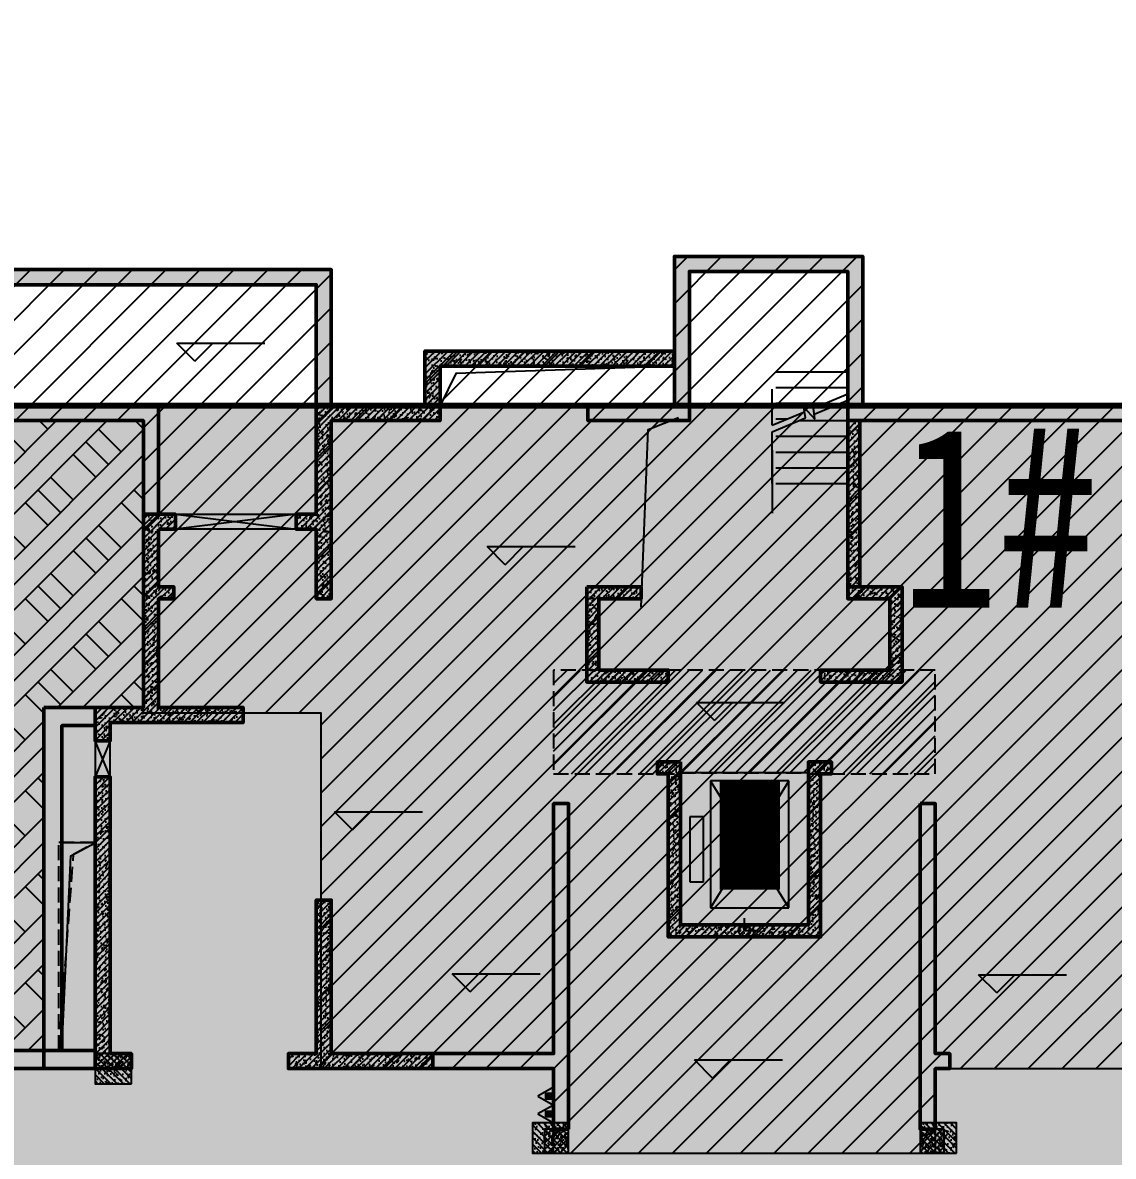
# Model space of a CAD drawing. Extents: x -1338203 to 1886333, y -530034 to 1031844.
# Drawn here: x 802556 to 820615, y 119897 to 138668 of the extents above; entities that cross this region are included whole.
import ezdxf
from ezdxf.enums import TextEntityAlignment as Align

# ---------------------------------------------------------------- set-up
doc = ezdxf.new("R2010")
doc.units = 0
doc.header["$LTSCALE"] = 1000
doc.header["$MEASUREMENT"] = 0
for name, pattern in [('$1$DASH', [0.35, 0.25, -0.1]), ('A-01-平面B1$0$DASH', [0.35, 0.25, -0.1]), ('DASH', [0.35, 0.25, -0.1])]:
    doc.linetypes.add(name, pattern=pattern)
for name, color, linetype in [('$0$0A-O-HOLE', 52, 'Continuous'), ('$1$0A-P-PKNG-LINE', 9, 'Continuous'), ('0A-P-PKNG-LINE', 9, 'Continuous'), ('A-001-平面参照B1$0$0G-NOTE', 4, 'Continuous'), ('A-001-车库楼板开洞B1$0$0A-O-HOLE', 52, 'Continuous'), ('A-01-平面B1$0$0A-A-SYMB-ELEV', 150, 'Continuous'), ('A-01-平面B1$0$0A-ELEV-PATT', 8, 'Continuous'), ('A-01-平面B1$0$0A-O-HOLE', 52, 'Continuous'), ('A-01-平面B1$0$A01-125-交通核文字编号B2$0$0A-A-SYMB-ELEV', 150, 'Continuous'), ('A-125-交通核B1(A01)$0$0A-E-EVTR', 2, 'Continuous'), ('A-125-交通核B1(A01)$0$0A-E-STRS', 2, 'Continuous'), ('A-125-交通核B1(A01)$0$0A-O-HOLE', 52, 'Continuous'), ('p-a-core', 1, 'Continuous'), ('S-01-墙柱B1_1$0$0S-CC-LINE', 52, 'Continuous'), ('S-01-墙柱B1_1$0$0S-CW-HATCH', 251, 'Continuous'), ('S-01-墙柱B1_1$0$0S-CW-HATCH-UP', 251, 'Continuous'), ('S-01-墙柱B1_1$0$0S-S-HOLE', 55, 'Continuous'), ('S001地下一墙柱$0$S001地下一墙柱$0$0S-CC-LINE', 52, 'Continuous'), ('S001地下一墙柱$0$S001地下一墙柱$0$0S-CW-HATCH', 251, 'Continuous'), ('S001地下一墙柱$0$S001地下一墙柱$0$0S-CW-HATCH-UP', 251, 'Continuous'), ('负一层消火栓$0$0P-EQUIP-FH', 7, 'Continuous')]:
    doc.layers.add(name, color=color, linetype=linetype)
for name, color, linetype, plot in [('A-001-主楼相对位置参照$0$AAD-A-MARK', 6, 'Continuous', False), ('A-01-平面B1$0$A01-125-交通核文字编号B2$0$AAD-A-MARK', 6, 'Continuous', False), ('A-01-平面B1$0$AAD-A-MARK', 6, 'Continuous', False), ('A-125-交通核B1(A01)$0$AAD-A-MARK', 6, 'Continuous', False), ('S-01-墙柱B1_1$0$AUDIT_D_210419165616-1', 6, 'Continuous', False)]:
    doc.layers.add(name, color=color, linetype=linetype, plot=plot)
doc.layers.add('p-h-walkable', color=7, linetype='Continuous', lineweight=70, true_color=0xf0f0f0)
doc.layers.add('S-01-墙柱B1_1$0$0S-CW-LINE', color=7, linetype='Continuous', lineweight=50)
doc.layers.add('S001地下一墙柱$0$S001地下一墙柱$0$0S-CW-LINE', color=7, linetype='Continuous', lineweight=50)
doc.styles.add('A-001-平面参照B1$0$AAD-HT', font='simhei.ttf', dxfattribs={"width": 0.6})
pattern_1 = [(45, (814506.6, 123639.074), (-53.033, 53.033), []), (50, (814506.6, 123639.07), (215.178, -18.8256), [22.5, -247.5]), (355, (814506.6, 123639.07), (-41.6254, 225.6576), [18, -198]), (100.4514, (814524.53, 123637.5), (173.5528, 206.8319), [19.122, -210.3426]), (46.1842, (814506.6, 123699.07), (320.1723, -49.6557), [33.75, -371.25]), (96.6356, (814533.28, 123694.94), (280.3988, 292.2354), [28.683, -315.514]), (351.1842, (814506.6, 123699.07), (280.3986, 292.2356), [27, -297]), (21, (814536.6, 123684.07), (179.0721, -120.7857), [22.5, -247.5]), (326, (814536.6, 123684.07), (72.9946, 217.545), [18, -198]), (71.4514, (814551.52, 123674), (252.0668, 96.7591), [19.122, -210.3426]), (37.5, (814506.6, 123639.07), (3.64796, 99.86816), [0, -195.6, 0, -201, 0, -198.75]), (7.5, (814506.6, 123639.07), (78.92086, 118.3235), [0, -114.6, 0, -191.1, 0, -75.75]), (327.5, (814439.7, 123639.07), (160.14673, -6.76646), [0, -75, 0, -234, 0, -310.5]), (317.5, (814409.7, 123639.07), (174.95585, 30.0315), [0, -97.5, 0, -155.4, 0, -220.5])]
pattern_2 = [(45, (814506.6, 123639.074), (-53.033, 53.033), []), (50, (814506.6, 123639.07), (215.178, -18.8256), [22.5, -247.5]), (355, (814506.6, 123639.07), (-41.6254, 225.6576), [18, -198]), (100.4514, (814524.53, 123637.5), (173.553, 206.832), [19.122, -210.3426]), (46.1842, (814506.6, 123699.07), (320.172, -49.656), [33.75, -371.25]), (96.6356, (814533.28, 123694.94), (280.399, 292.235), [28.683, -315.514]), (351.184, (814506.6, 123699.07), (280.399, 292.236), [27, -297]), (21, (814536.6, 123684.07), (179.072, -120.7857), [22.5, -247.5]), (326, (814536.6, 123684.07), (72.9946, 217.545), [18, -198]), (71.4514, (814551.52, 123674), (252.067, 96.759), [19.122, -210.3426]), (37.5, (814506.6, 123639.07), (3.64796, 99.86816), [0, -195.6, 0, -201, 0, -198.75]), (7.5, (814506.6, 123639.07), (78.9209, 118.3235), [0, -114.6, 0, -191.1, 0, -75.75]), (327.5, (814439.7, 123639.07), (160.1467, -6.76646), [0, -75, 0, -234, 0, -310.5]), (317.5, (814409.7, 123639.07), (174.9559, 30.0315), [0, -97.5, 0, -155.4, 0, -220.5])]
pattern_3 = [(45, (814506.6, 123639.074), (-53.033, 53.033), []), (50, (814506.6, 123639.07), (215.178, -18.8256), [22.5, -247.5]), (355, (814506.6, 123639.07), (-41.6254, 225.6576), [18, -198]), (100.4514, (814524.53, 123637.5), (173.553, 206.832), [19.122, -210.3426]), (46.1842, (814506.6, 123699.07), (320.172, -49.656), [33.75, -371.25]), (96.6356, (814533.28, 123694.94), (280.399, 292.235), [28.683, -315.514]), (351.184, (814506.6, 123699.07), (280.399, 292.236), [27, -297]), (21, (814536.6, 123684.07), (179.072, -120.7857), [22.5, -247.5]), (326, (814536.6, 123684.07), (72.9946, 217.545), [18, -198]), (71.4514, (814551.52, 123674), (252.067, 96.759), [19.122, -210.3426]), (37.5, (814506.6, 123639.07), (3.64796, 99.86816), [0, -195.6, 0, -201, 0, -198.75]), (7.5, (814506.6, 123639.07), (78.9209, 118.3235), [0, -114.6, 0, -191.1, 0, -75.75]), (327.5, (814439.7, 123639.07), (160.1467, -6.7665), [0, -75, 0, -234, 0, -310.5]), (317.5, (814409.7, 123639.07), (174.9559, 30.0315), [0, -97.5, 0, -155.4, 0, -220.5])]

# ---------------------------------------------------------------- blocks, each defined once
blk = doc.blocks.new('A-001-平面参照B1')
at = {"layer": 'A-001-平面参照B1$0$0G-NOTE', "style": 'A-001-平面参照B1$0$AAD-HT', "width": 0.8}
blk.add_text('1#', height=3000, rotation=0, dxfattribs=at).set_placement((50719, -176407), align=Align.MIDDLE_LEFT)
blk = doc.blocks.new('A$C2C814229')
at = {"layer": '$0$0A-O-HOLE', "linetype": 'DASH'}
blk.add_lwpolyline([(36791, -181788), (37391, -181788), (37391, -185238), (36791, -185238)], close=True, dxfattribs=at)
blk.add_lwpolyline([(36791, -185238), (37034, -181991), (37391, -181788)], dxfattribs=at)
blk = doc.blocks.new('负一层消火栓$0$$TwtSys$00000546')
h = blk.add_hatch()
h.set_pattern_fill('ANSI31', color=256, scale=200, style=0)
h.set_pattern_definition([(45, (-38543.802, -6670.83), (-17.67767, 17.67767), [])])
h.paths.add_polyline_path([(-65, 174), (65, 174), (65, 44), (-65, 44)])
for points in [[(0, 344), (-198, 0), (198, 0)], [(-65, 174), (65, 174), (65, 44), (-65, 44)]]:
    blk.add_lwpolyline(points, close=True)
blk = doc.blocks.new('负一层消火栓')
at = {"layer": '负一层消火栓$0$0P-EQUIP-FH', "xscale": 0.7500000000000011, "yscale": 0.7500000000000011, "zscale": 0.7500000000000011, "rotation": 90}
for p in [(44981, -185994), (44981, -186291)]:
    blk.add_blockref('负一层消火栓$0$$TwtSys$00000546', p, dxfattribs=at)
blk = doc.blocks.new('A-001-车库楼板开洞B1')
at = {"layer": 'A-001-车库楼板开洞B1$0$0A-O-HOLE'}
blk.add_lwpolyline([(37391, -181800), (36841, -181800), (36841, -185238), (37391, -185238)], close=True, dxfattribs=at)
blk.add_lwpolyline([(36841, -185238), (36988, -182015), (37391, -181800)], dxfattribs=at)
blk = doc.blocks.new('A-125-交通核B1(A01)$0$xx')
at = {"layer": 'A-125-交通核B1(A01)$0$0A-E-EVTR'}
for p, q in [((1798, 2385), (498, 2385)), ((498, 2385), (498, 285)), ((1798, 285), (498, 2385)), ((1798, 2385), (498, 285)), ((1798, 285), (1798, 2385)), ((381, 1791), (156, 1791)), ((156, 1791), (156, 711)), ((381, 711), (381, 1791)), ((156, 711), (381, 711)), ((498, 285), (1798, 285))]:
    blk.add_line(p, q, dxfattribs=at)
blk = doc.blocks.new('A-125-交通核B1(A01)$0$zsdg')
at = {"layer": 'A-125-交通核B1(A01)$0$0A-E-STRS'}
for p, q in [((460, 8364), (460, 8960)), ((1143, 8648), (1710, 8884)), ((1710, 8884), (1710, 8960)), ((1009, 8484), (985, 8661)), ((985, 8661), (1167, 8463)), ((1167, 8463), (1143, 8648)), ((1156, 8546), (1710, 8776)), ((1528, 8700), (1710, 8700)), ((1710, 7400), (1710, 8776)), ((460, 8364), (995, 8587)), ((460, 8256), (1009, 8484)), ((903, 8440), (1710, 8440)), ((460, 7400), (460, 8256)), ((520, 8180), (1710, 8180)), ((460, 7950), (460, 6910)), ((520, 7920), (1710, 7920)), ((520, 7660), (1710, 7660)), ((520, 7400), (1710, 7400))]:
    blk.add_line(p, q, dxfattribs=at)
at = {"layer": 'A-125-交通核B1(A01)$0$0A-E-STRS', "flags": 128}
for points in [[(520, 9250), (1710, 9250)], [(520, 8990), (1710, 8990)], [(520, 8730), (1339, 8730)], [(520, 8470), (714, 8470)]]:
    blk.add_lwpolyline(points, dxfattribs=at)
blk = doc.blocks.new('A-125-交通核B1(A01)')
at = {"layer": 'A-125-交通核B1(A01)$0$0A-O-HOLE', "flags": 128}
blk.add_lwpolyline([(-1710, 5350), (-1593, 8294), (-1090, 8490)], dxfattribs=at)
at = {"layer": 'A-125-交通核B1(A01)$0$AAD-A-MARK'}
for q in [(0, 200), (200, 0)]:
    blk.add_line((0, 0), q, dxfattribs=at)
blk.add_circle((0, 0), 100, dxfattribs=at)
for name, p in [('A-125-交通核B1(A01)$0$zsdg', (0, 0)), ('A-125-交通核B1(A01)$0$xx', (-1060, 90))]:
    blk.add_blockref(name, p)
blk = doc.blocks.new('A-01-平面B1$0$A$C922985e2')
at = {"layer": 'A-01-平面B1$0$A01-125-交通核文字编号B2$0$0A-A-SYMB-ELEV'}
for p, q in [((-495, 3474), (-795, 3774)), ((-795, 3774), (664, 3774)), ((-495, 3474), (-195, 3774)), ((22095, 3774), (20636, 3774)), ((21795, 3474), (21495, 3774)), ((21795, 3474), (22095, 3774))]:
    blk.add_line(p, q, dxfattribs=at)
at = {"layer": 'A-01-平面B1$0$A01-125-交通核文字编号B2$0$AAD-A-MARK'}
for p, q in [((0, 0), (0, 200)), ((21300, 0), (21300, 200)), ((0, 0), (200, 0)), ((21300, 0), (21100, 0))]:
    blk.add_line(p, q, dxfattribs=at)
for centre in [(0, 0), (21300, 0)]:
    blk.add_circle(centre, 100, dxfattribs=at)
blk = doc.blocks.new('A-01-平面B1')
at = {"layer": 'A-01-平面B1$0$0A-ELEV-PATT', "linetype": 'A-01-平面B1$0$DASH'}
h = blk.add_hatch(dxfattribs=at)
h.set_pattern_fill('ANSI31', color=256, scale=100)
h.set_pattern_definition([(45, (0, 0), (-112.253, 112.253), [])])
h.paths.add_polyline_path([(-3160, 2590), (-1060, 2590), (-1060, 2610), (1060, 2610), (1060, 2590), (3160, 2590), (3160, 4310), (-3160, 4310)])
at = {"layer": 'A-01-平面B1$0$0A-A-SYMB-ELEV'}
for p, q in [((-9099, 9424), (-9399, 9724)), ((-9399, 9724), (-7941, 9724)), ((-9099, 9424), (-8799, 9724)), ((-3962, 6054), (-4262, 6354)), ((-4262, 6354), (-2804, 6354)), ((-3962, 6054), (-3662, 6354)), ((-6489, 1663), (-6789, 1963)), ((-6789, 1963), (-5330, 1963)), ((-6489, 1663), (-6189, 1963)), ((-4540, -1019), (-4840, -719)), ((-4840, -719), (-3382, -719)), ((-4540, -1019), (-4240, -719)), ((4177, -1037), (3877, -737)), ((3877, -737), (5335, -737)), ((4177, -1037), (4477, -737)), ((-529, -2446), (-829, -2146)), ((-829, -2146), (630, -2146)), ((-529, -2446), (-229, -2146))]:
    blk.add_line(p, q, dxfattribs=at)
at = {"layer": 'A-01-平面B1$0$0A-ELEV-PATT', "linetype": 'A-01-平面B1$0$DASH'}
blk.add_lwpolyline([(-3160, 2590), (-1060, 2590), (-1060, 2610), (1060, 2610), (1060, 2590), (3160, 2590), (3160, 4310), (-3160, 4310)], close=True, dxfattribs=at)
at = {"layer": 'A-01-平面B1$0$0A-O-HOLE', "flags": 128}
blk.add_lwpolyline([(-1160, 9340), (-4778, 9219), (-5040, 8690)], dxfattribs=at)
at = {"layer": 'A-01-平面B1$0$AAD-A-MARK'}
for q in [(0, 200), (200, 0)]:
    blk.add_line((0, 0), q, dxfattribs=at)
blk.add_circle((0, 0), 100, dxfattribs=at)
for name in ['A-125-交通核B1(A01)', 'A-01-平面B1$0$A$C922985e2']:
    blk.add_blockref(name, (0, 0))
blk = doc.blocks.new('A-001-主楼相对位置参照')
at = {"layer": 'A-001-主楼相对位置参照$0$AAD-A-MARK'}
blk.add_lwpolyline([(47081, -183160), (49201, -183160), (49201, -180640), (47081, -180640)], close=True, dxfattribs=at)

msp = doc.modelspace()

# ---------------------------------------------------------------- hatches: boundary and pattern name
at = {"layer": '$1$0A-P-PKNG-LINE', "linetype": '$1$DASH', "ltscale": 0.002}
h = msp.add_hatch(dxfattribs=at)
h.set_pattern_fill('夯实土壤', color=251, scale=200)
h.set_pattern_definition([(45, (236, -5e-07), (-794.788, 794.788), []), (45, (656, -5e-07), (-794.788, 794.788), []), (45, (1076, -5e-07), (-794.788, 794.788), []), (135, (236, -5e-07), (-794.788, -794.788), [530, -594]), (135, (446, 210), (-794.788, -794.788), [530, -594]), (135, (656, 420), (-794.788, -794.788), [530, -594])])
h.paths.add_polyline_path([(794426.6, 132079.1), (794426.6, 123229.1), (790056.6, 123229.1), (790056.6, 121649.1), (802906.6, 121649.1), (802906.6, 127329.1), (804556.6, 127329.1), (804556.6, 132079.1)])
at = {"ltscale": 0.002}
h = msp.add_hatch(dxfattribs=at)
h.set_pattern_fill('ANSI31', color=8, scale=250)
h.set_pattern_definition([(45, (321361.53, 273451.68), (-280.633, 280.633), [])])
h.paths.add_polyline_path([(832646.6, 119945.6), (832646.6, 121345.6), (817666.6, 121345.6), (817666.6, 119945.6), (811346.6, 119945.6), (811346.6, 121345.6), (807496.6, 121345.6), (807496.6, 127235.6), (804556.6, 127235.6), (804556.6, 132075.6), (794426.6, 132075.6), (794426.6, 134575.6), (807666.6, 134575.6), (807666.6, 132325.6), (809216.7, 132325.6), (809216.6, 133225.6), (813346.6, 133225.6), (813346.6, 134795.6), (816466.6, 134795.6), (816466.6, 132325.6), (833846.6, 132325.6), (833846.6, 134795.6), (836966.6, 134795.6), (836966.6, 133225.6), (841096.5, 133225.6), (841096.5, 132325.6), (842896.6, 132325.6), (842896.6, 130525.6), (845756.6, 130525.6), (845756.6, 127325.6), (846556.6, 127325.6), (846556.6, 124775.6), (847456.6, 124775.6), (847456.6, 121345.6), (838966.6, 121345.6), (838966.6, 120345.6), (839116.6, 120345.6), (839116.6, 119945.6)])
at = {"layer": 'p-h-walkable', "ltscale": 0.002}
h = msp.add_hatch(color=256, dxfattribs=at)
h.dxf.hatch_style = 1
h.paths.add_polyline_path([(633826.6, 244460.7), (640276.6, 244575.6), (640576.6, 234544.8), (645576.7, 234544.6), (645576.7, 209278.9), (732355.9, 209029), (732355.1, 235229.9), (738506.7, 235229.9), (738506.6, 268838.9), (732734.3, 268838.9), (732734.3, 272898.9), (711963.1, 272898.9), (711963.1, 278984.7), (717256.7, 278984.7), (717256.7, 284049), (733571.6, 284135.6), (733996.6, 290449.1), (739216.6, 290449.1), (739766.6, 284299.1), (754626.6, 284299.1), (755296.6, 290449.1), (760516.6, 290449.1), (760816.6, 283049.1), (760816.3, 275879.2), (775122.6, 275879.2), (776006.6, 274138.9), (776006.6, 259429.1), (778716.6, 259429.1), (778716.6, 238849.1), (783416.6, 238849.1), (783416.6, 237229.1), (782066.6, 237229.1), (782066.6, 234429.1), (779546.6, 234429.1), (779546.6, 237129.1), (773916.6, 237129.1), (773916.6, 243229.1), (764306.6, 243225.6), (764306.6, 236639.1), (760766.6, 236639.1), (760766.6, 234429.1), (758246.6, 234429.1), (758246.6, 238649.1), (762116.6, 238649.1), (762116.6, 243225.6), (748656.6, 243225.6), (748756.3, 207529.1), (800106.6, 207528.9), (800206.7, 201639.7), (812908.2, 202239.1), (812576.6, 180449.3), (744206, 180449.3), (744206, 173439), (728556.7, 173439), (728556.6, 122289.1), (746356.6, 122289.1), (750916.6, 132325.6), (842896.6, 132325.6), (843211.6, 121345.6), (839116.6, 121345.6), (839116.6, 93449.1), (864906.6, 93449.1), (864906.6, 79694), (875856.6, 74929.1), (875856.6, 65749.1), (834560.6, 65749.1), (839142.9, 28436.3), (869465.5, 32160.2), (871163.4, 18334), (873704.3, 18646.1), (877328.9, 5540.2), (761876.2, -8638.5), (761133.2, 2082.3), (764950.9, 5291.5), (763253.1, 19116.3), (799242.7, 23536.1), (793807.6, 65749.1), (750756.6, 65749.1), (751556.6, 81645.6), (636016.6, 81645.6), (636016.6, 96345.6), (629416.6, 96345.6), (629416.6, 118203.2), (622306.6, 118203.2), (622286.6, 139083.2), (644406.6, 137003.2), (644406.6, 129968.2), (656656.6, 129968.2), (656406.6, 138083.2), (712156.6, 138083.2), (711856.6, 184449.1), (581811.6, 184349.1), (581826.6, 197199.1), (585876.6, 197449.1), (585976.6, 209279), (629226.6, 209578.9), (628926.8, 236145.4), (633826.6, 236145.6)])
at = {"layer": 'S-01-墙柱B1_1$0$0S-CW-HATCH'}
h = msp.add_hatch(color=256, dxfattribs=at)
h.dxf.hatch_style = 1
h.paths.add_polyline_path([(811916.6, 132329.1), (813346.6, 132329.1), (813346.6, 134799.1), (816466.6, 134799.1), (816466.6, 132329.1), (833846.6, 132329.1), (833846.6, 134799.1), (836966.6, 134799.1), (836966.6, 132329.1), (838396.6, 132329.1), (838396.6, 132079.1), (836716.6, 132079.1), (836716.6, 134549.1), (834096.6, 134549.1), (834096.6, 132079.1), (828916.6, 132079.1), (828916.6, 127349.1), (828716.6, 127349.1), (828716.6, 132079.1), (821596.6, 132079.1), (821596.6, 127349.1), (821396.6, 127349.1), (821396.6, 132079.1), (816216.6, 132079.1), (816216.6, 134549.1), (813596.6, 134549.1), (813596.6, 132079.1), (811916.6, 132079.1)])
h = msp.add_hatch(color=256, dxfattribs=at)
h.dxf.hatch_style = 1
h.paths.add_polyline_path([(809216.7, 132329.1), (809216.7, 133229.1), (813346.6, 133229.1), (813346.6, 132979.1), (809466.7, 132979.1), (809466.7, 132329.1)])
h = msp.add_hatch(color=256, dxfattribs=at)
h.dxf.hatch_style = 1
h.paths.add_polyline_path([(807416.6, 130529.1), (807086.6, 130529.1), (807086.6, 130279.1), (807416.6, 130279.1), (807416.6, 129129.1), (807666.6, 129129.1), (807666.6, 132079.1), (809466.7, 132079.1), (809466.7, 132329.1), (807416.6, 132329.1)])
h = msp.add_hatch(color=256, dxfattribs=at)
h.dxf.hatch_style = 1
h.paths.add_polyline_path([(816416.6, 132079.1), (816216.6, 132079.1), (816216.6, 129329.1), (816416.6, 129329.1)])
h = msp.add_hatch(color=256, dxfattribs=at)
h.dxf.hatch_style = 1
h.paths.add_polyline_path([(804806.6, 130279.1), (804806.6, 129329.1), (805056.6, 129329.1), (805056.6, 129129.1), (804806.6, 129129.1), (804806.6, 127329.1), (806206.6, 127329.1), (806206.6, 127079.1), (804006.6, 127079.1), (804006.6, 126779.1), (803756.6, 126779.1), (803756.6, 127329.1), (804556.6, 127329.1), (804556.6, 130529.1), (805086.6, 130529.1), (805086.6, 130279.1)])
h = msp.add_hatch(color=256, dxfattribs=at)
h.dxf.hatch_style = 1
h.paths.add_polyline_path([(811896.6, 129329.1), (811896.6, 127749.1), (813056.6, 127749.1), (813246.6, 127749.1), (813246.6, 127949.1), (812096.6, 127949.1), (812096.6, 129129.1), (812796.6, 129129.1), (812796.6, 129329.1)])
h = msp.add_hatch(color=256, dxfattribs=at)
h.dxf.hatch_style = 1
h.paths.add_polyline_path([(816916.6, 127949.1), (815766.6, 127949.1), (815766.6, 127749.1), (815966.6, 127749.1), (817116.6, 127749.1), (817116.6, 129329.1), (816216.6, 129329.1), (816216.6, 129129.1), (816916.6, 129129.1)])
h = msp.add_hatch(color=256, dxfattribs=at)
h.dxf.hatch_style = 1
h.paths.add_polyline_path([(802906.6, 127329.1), (803756.6, 127329.1), (803756.6, 127029.1), (803206.6, 127029.1), (803206.6, 121649.1), (803756.6, 121649.1), (803756.6, 121349.1), (802906.6, 121349.1)])
h = msp.add_hatch(color=256, dxfattribs=at)
h.dxf.hatch_style = 1
h.paths.add_polyline_path([(813446.6, 126429.1), (813066.6, 126429.1), (813066.6, 126229.1), (813246.6, 126229.1), (813246.6, 123529.1), (815766.6, 123529.1), (815766.6, 126229.1), (815946.6, 126229.1), (815946.6, 126429.1), (815566.6, 126429.1), (815566.6, 123729.1), (813446.6, 123729.1)])
h = msp.add_hatch(color=256, dxfattribs=at)
h.dxf.hatch_style = 1
h.paths.add_polyline_path([(803756.6, 121349.1), (804356.8, 121349.1), (804356.8, 121599.1), (804006.6, 121599.1), (804006.6, 126179.1), (803756.6, 126179.1)])
h = msp.add_hatch(color=256, dxfattribs=at)
h.dxf.hatch_style = 1
h.paths.add_polyline_path([(811596.6, 120349.1), (811346.6, 120349.1), (811346.6, 121349.1), (809346.7, 121349.1), (809347, 121599.1), (811346.6, 121599.1), (811346.6, 125739.1), (811596.6, 125739.1)])
h = msp.add_hatch(color=256, dxfattribs=at)
h.dxf.hatch_style = 1
h.paths.add_polyline_path([(817416.6, 125739.1), (817666.6, 125739.1), (817666.6, 121599.1), (817906.6, 121599.1), (817906.6, 121349.1), (817666.6, 121349.1), (817666.6, 120349.1), (817416.6, 120349.1)])
h = msp.add_hatch(color=256, dxfattribs=at)
h.dxf.hatch_style = 1
h.paths.add_polyline_path([(809346.7, 121349.1), (806956.6, 121349.1), (806956.6, 121599.1), (807416.6, 121599.1), (807416.6, 124139.1), (807666.6, 124139.1), (807666.6, 121599.1), (809347, 121599.1)])
h = msp.add_hatch(color=256, dxfattribs=at)
h.dxf.hatch_style = 1
h.paths.add_polyline_path([(811596.6, 120349.1), (811196.6, 120349.1), (811196.6, 119949.1), (811596.6, 119949.1)])
h = msp.add_hatch(color=256, dxfattribs=at)
h.dxf.hatch_style = 1
h.paths.add_polyline_path([(817816.6, 120349.1), (817416.6, 120349.1), (817416.6, 119949.1), (817816.6, 119949.1)])
at = {"layer": 'S-01-墙柱B1_1$0$0S-CW-HATCH-UP'}
h = msp.add_hatch(dxfattribs=at)
h.set_pattern_fill('钢筋混凝土', color=256, scale=30)
h.set_pattern_definition(pattern_1)
h.paths.add_polyline_path([(811916.6, 132329.1), (813346.6, 132329.1), (813346.6, 134799.1), (816466.6, 134799.1), (816466.6, 132329.1), (833846.6, 132329.1), (833846.6, 134799.1), (836966.6, 134799.1), (836966.6, 132329.1), (838396.6, 132329.1), (838396.6, 132079.1), (836716.6, 132079.1), (836716.6, 134549.1), (834096.6, 134549.1), (834096.6, 132079.1), (828916.6, 132079.1), (828916.6, 127349.1), (828716.6, 127349.1), (828716.6, 132079.1), (821596.6, 132079.1), (821596.6, 127349.1), (821396.6, 127349.1), (821396.6, 132079.1), (816216.6, 132079.1), (816216.6, 134549.1), (813596.6, 134549.1), (813596.6, 132079.1), (811916.6, 132079.1)])
h = msp.add_hatch(dxfattribs=at)
h.set_pattern_fill('钢筋混凝土', color=256, scale=30)
h.set_pattern_definition([(45, (-1501438.6, 760007.91), (-53.0330086, 53.0330086), []), (50, (-1501438.6, 760007.9), (215.178055, -18.82564), [22.5, -247.5]), (355, (-1501438.6, 760007.9), (-41.6254, 225.65764), [18, -198]), (100.4514, (-1501420.67, 760006.34), (173.552815, 206.831863), [19.122057, -210.342634]), (46.1842, (-1501438.6, 760067.9), (320.172315, -49.655704), [33.75, -371.25]), (96.6356, (-1501411.92, 760063.77), (280.39881, 292.23536), [28.683086, -315.5139]), (351.1842, (-1501438.6, 760067.9), (280.398584, 292.23558), [27, -297]), (21, (-1501408.6, 760052.9), (179.072116, -120.785667), [22.5, -247.5]), (326, (-1501408.6, 760052.9), (72.9946, 217.545014), [18, -198]), (71.4514, (-1501393.68, 760042.84), (252.066789, 96.759149), [19.122057, -210.342634]), (37.5, (-1501438.6, 760007.91), (3.6479566, 99.8681561), [0, -195.6, 0, -201, 0, -198.75]), (7.5, (-1501438.6, 760007.91), (78.920861, 118.3235136), [0, -114.6, 0, -191.1, 0, -75.75]), (327.5, (-1501505.5, 760007.91), (160.1467309, -6.7664615), [0, -75, 0, -234, 0, -310.5]), (317.5, (-1501535.5, 760007.91), (174.955851, 30.031495), [0, -97.5, 0, -155.4, 0, -220.5])])
h.paths.add_polyline_path([(809216.7, 132329.1), (809216.7, 133229.1), (813346.6, 133229.1), (813346.6, 132979.1), (809466.7, 132979.1), (809466.7, 132329.1)])
h = msp.add_hatch(dxfattribs=at)
h.set_pattern_fill('钢筋混凝土', color=256, scale=30)
h.set_pattern_definition(pattern_1)
h.paths.add_polyline_path([(807416.6, 130529.1), (807086.6, 130529.1), (807086.6, 130279.1), (807416.6, 130279.1), (807416.6, 129129.1), (807666.6, 129129.1), (807666.6, 132079.1), (809466.7, 132079.1), (809466.7, 132329.1), (807416.6, 132329.1)])
h = msp.add_hatch(dxfattribs=at)
h.set_pattern_fill('钢筋混凝土', color=256, scale=30)
h.set_pattern_definition(pattern_2)
h.paths.add_polyline_path([(816416.6, 132079.1), (816216.6, 132079.1), (816216.6, 129329.1), (816416.6, 129329.1)])
h = msp.add_hatch(dxfattribs=at)
h.set_pattern_fill('钢筋混凝土', color=256, scale=30)
h.set_pattern_definition(pattern_1)
h.paths.add_polyline_path([(804806.6, 130279.1), (804806.6, 129329.1), (805056.6, 129329.1), (805056.6, 129129.1), (804806.6, 129129.1), (804806.6, 127329.1), (806206.6, 127329.1), (806206.6, 127079.1), (804006.6, 127079.1), (804006.6, 126779.1), (803756.6, 126779.1), (803756.6, 127329.1), (804556.6, 127329.1), (804556.6, 130529.1), (805086.6, 130529.1), (805086.6, 130279.1)])
h = msp.add_hatch(dxfattribs=at)
h.set_pattern_fill('钢筋混凝土', color=256, scale=30)
h.set_pattern_definition(pattern_2)
h.paths.add_polyline_path([(811896.6, 129329.1), (811896.6, 127749.1), (813056.6, 127749.1), (813246.6, 127749.1), (813246.6, 127949.1), (812096.6, 127949.1), (812096.6, 129129.1), (812796.6, 129129.1), (812796.6, 129329.1)])
h = msp.add_hatch(dxfattribs=at)
h.set_pattern_fill('钢筋混凝土', color=256, scale=30)
h.set_pattern_definition(pattern_2)
h.paths.add_polyline_path([(816916.6, 127949.1), (815766.6, 127949.1), (815766.6, 127749.1), (815966.6, 127749.1), (817116.6, 127749.1), (817116.6, 129329.1), (816216.6, 129329.1), (816216.6, 129129.1), (816916.6, 129129.1)])
h = msp.add_hatch(dxfattribs=at)
h.set_pattern_fill('钢筋混凝土', color=256, scale=30)
h.set_pattern_definition([(45, (814506.6, 123639.074), (-53.033, 53.033), []), (50, (814506.6, 123639.07), (215.178, -18.8256), [22.5, -247.5]), (355, (814506.6, 123639.07), (-41.6254, 225.6576), [18, -198]), (100.4514, (814524.53, 123637.5), (173.5528, 206.832), [19.122, -210.3426]), (46.1842, (814506.6, 123699.07), (320.1723, -49.6557), [33.75, -371.25]), (96.6356, (814533.28, 123694.94), (280.399, 292.235), [28.683, -315.514]), (351.1842, (814506.6, 123699.07), (280.399, 292.236), [27, -297]), (21, (814536.6, 123684.07), (179.072, -120.7857), [22.5, -247.5]), (326, (814536.6, 123684.07), (72.9946, 217.545), [18, -198]), (71.4514, (814551.52, 123674), (252.0668, 96.759), [19.122, -210.3426]), (37.5, (814506.6, 123639.07), (3.64796, 99.86816), [0, -195.6, 0, -201, 0, -198.75]), (7.5, (814506.6, 123639.07), (78.9209, 118.3235), [0, -114.6, 0, -191.1, 0, -75.75]), (327.5, (814439.7, 123639.07), (160.14673, -6.76646), [0, -75, 0, -234, 0, -310.5]), (317.5, (814409.7, 123639.07), (174.9559, 30.0315), [0, -97.5, 0, -155.4, 0, -220.5])])
h.paths.add_polyline_path([(802906.6, 127329.1), (803756.6, 127329.1), (803756.6, 127029.1), (803206.6, 127029.1), (803206.6, 121649.1), (803756.6, 121649.1), (803756.6, 121349.1), (802906.6, 121349.1)])
h = msp.add_hatch(dxfattribs=at)
h.set_pattern_fill('钢筋混凝土', color=256, scale=30)
h.set_pattern_definition(pattern_2)
h.paths.add_polyline_path([(813446.6, 126429.1), (813066.6, 126429.1), (813066.6, 126229.1), (813246.6, 126229.1), (813246.6, 123529.1), (815766.6, 123529.1), (815766.6, 126229.1), (815946.6, 126229.1), (815946.6, 126429.1), (815566.6, 126429.1), (815566.6, 123729.1), (813446.6, 123729.1)])
h = msp.add_hatch(dxfattribs=at)
h.set_pattern_fill('钢筋混凝土', color=256, scale=30)
h.set_pattern_definition(pattern_1)
h.paths.add_polyline_path([(803756.6, 121349.1), (804356.8, 121349.1), (804356.8, 121599.1), (804006.6, 121599.1), (804006.6, 126179.1), (803756.6, 126179.1)])
h = msp.add_hatch(dxfattribs=at)
h.set_pattern_fill('钢筋混凝土', color=256, scale=30)
h.set_pattern_definition(pattern_3)
h.paths.add_polyline_path([(811596.6, 120349.1), (811346.6, 120349.1), (811346.6, 121349.1), (809346.7, 121349.1), (809347, 121599.1), (811346.6, 121599.1), (811346.6, 125739.1), (811596.6, 125739.1)])
h = msp.add_hatch(dxfattribs=at)
h.set_pattern_fill('钢筋混凝土', color=256, scale=30)
h.set_pattern_definition([(45, (814506.6, 123639.074), (-53.033, 53.033), []), (50, (814506.6, 123639.07), (215.178, -18.8256), [22.5, -247.5]), (355, (814506.6, 123639.07), (-41.625, 225.658), [18, -198]), (100.4514, (814524.53, 123637.5), (173.553, 206.832), [19.122, -210.343]), (46.184, (814506.6, 123699.07), (320.172, -49.656), [33.75, -371.25]), (96.6356, (814533.28, 123694.94), (280.399, 292.235), [28.683, -315.514]), (351.184, (814506.6, 123699.07), (280.399, 292.236), [27, -297]), (21, (814536.6, 123684.07), (179.072, -120.7857), [22.5, -247.5]), (326, (814536.6, 123684.07), (72.995, 217.545), [18, -198]), (71.4514, (814551.52, 123674), (252.067, 96.759), [19.122, -210.343]), (37.5, (814506.6, 123639.07), (3.648, 99.8682), [0, -195.6, 0, -201, 0, -198.75]), (7.5, (814506.6, 123639.07), (78.9209, 118.3235), [0, -114.6, 0, -191.1, 0, -75.75]), (327.5, (814439.7, 123639.07), (160.1467, -6.7665), [0, -75, 0, -234, 0, -310.5]), (317.5, (814409.7, 123639.07), (174.956, 30.0315), [0, -97.5, 0, -155.4, 0, -220.5])])
h.paths.add_polyline_path([(817416.6, 125739.1), (817666.6, 125739.1), (817666.6, 121599.1), (817906.6, 121599.1), (817906.6, 121349.1), (817666.6, 121349.1), (817666.6, 120349.1), (817416.6, 120349.1)])
h = msp.add_hatch(dxfattribs=at)
h.set_pattern_fill('钢筋混凝土', color=256, scale=30)
h.set_pattern_definition(pattern_3)
h.paths.add_polyline_path([(809346.7, 121349.1), (806956.6, 121349.1), (806956.6, 121599.1), (807416.6, 121599.1), (807416.6, 124139.1), (807666.6, 124139.1), (807666.6, 121599.1), (809347, 121599.1)])
h = msp.add_hatch(dxfattribs=at)
h.set_pattern_fill('STARS', color=256, scale=115, angle=45)
h.set_pattern_definition([(45, (814506.6, 123639.07), (-111.8, 111.8), [91.28, -91.28]), (105, (814506.6, 123639.07), (-152.72, -40.92), [91.28, -91.28]), (165, (814482.97, 123727.24), (-40.92, -152.72), [91.28, -91.28])])
edge = h.paths.add_edge_path()
edge.add_arc((814506.6, 123639.1), 100, 0, 360)
h = msp.add_hatch(dxfattribs=at)
h.set_pattern_fill('钢筋混凝土', color=256, scale=30)
h.set_pattern_definition(pattern_2)
h.paths.add_polyline_path([(811596.6, 120349.1), (811196.6, 120349.1), (811196.6, 119949.1), (811596.6, 119949.1)])
h = msp.add_hatch(dxfattribs=at)
h.set_pattern_fill('钢筋混凝土', color=256, scale=30)
h.set_pattern_definition(pattern_2)
h.paths.add_polyline_path([(817816.6, 120349.1), (817416.6, 120349.1), (817416.6, 119949.1), (817816.6, 119949.1)])
at = {"layer": 'S001地下一墙柱$0$S001地下一墙柱$0$0S-CW-HATCH', "ltscale": 0.002}
h = msp.add_hatch(color=256, dxfattribs=at)
h.dxf.hatch_style = 1
h.paths.add_polyline_path([(804556.6, 130529.1), (804556.6, 132079.1), (794426.6, 132079.1), (794426.6, 123229.1), (790056.6, 123229.1), (790056.6, 123479.1), (794176.6, 123479.1), (794176.6, 132329.1), (804806.6, 132329.1), (804806.6, 130529.1)])
h = msp.add_hatch(color=256, dxfattribs=at)
h.dxf.hatch_style = 1
h.paths.add_polyline_path([(790056.6, 121649.1), (803756.6, 121649.1), (803756.6, 121349.1), (790056.6, 121349.1)])
at = {"layer": 'S001地下一墙柱$0$S001地下一墙柱$0$0S-CW-HATCH'}
h = msp.add_hatch(color=256, dxfattribs=at)
h.dxf.hatch_style = 1
h.paths.add_polyline_path([(804356.6, 121099.1), (804356.6, 121599.1), (803756.6, 121599.1), (803756.6, 121099.1)])
h = msp.add_hatch(color=256, dxfattribs=at)
h.dxf.hatch_style = 1
h.paths.add_polyline_path([(811596.6, 119949.1), (811596.6, 120449.1), (810996.6, 120449.1), (810996.6, 119949.1)])
h = msp.add_hatch(color=256, dxfattribs=at)
h.dxf.hatch_style = 1
h.paths.add_polyline_path([(818016.6, 119949.1), (818016.6, 120449.1), (817416.6, 120449.1), (817416.6, 119949.1)])
at = {"layer": 'S001地下一墙柱$0$S001地下一墙柱$0$0S-CW-HATCH-UP', "ltscale": 0.002}
h = msp.add_hatch(dxfattribs=at)
h.set_pattern_fill('钢筋混凝土', color=256, scale=30)
h.set_pattern_definition([(45, (-8e-05, 0.0003), (-53.0330086, 53.0330086), []), (50, (-8e-05, 0.0003), (215.178055, -18.82564), [22.5, -247.5]), (355, (-8e-05, 0.0003), (-41.6254, 225.65764), [18, -198]), (100.4514, (17.93, -1.57), (173.552815, 206.83186), [19.122057, -210.342634]), (46.1842, (-8e-05, 60), (320.172315, -49.6557), [33.75, -371.25]), (96.6356, (26.68, 55.86), (280.39881, 292.23536), [28.68309, -315.5139]), (351.1842, (-8e-05, 60), (280.39858, 292.23558), [27, -297]), (21, (30, 45), (179.072116, -120.785667), [22.5, -247.5]), (326, (30, 45), (72.9946, 217.545014), [18, -198]), (71.4514, (44.92, 34.93), (252.06679, 96.75915), [19.122057, -210.342634]), (37.5, (-8e-05, 0.0003), (3.6479566, 99.868156), [0, -195.6, 0, -201, 0, -198.75]), (7.5, (-8e-05, 0.0003), (78.920861, 118.323514), [0, -114.6, 0, -191.1, 0, -75.75]), (327.5, (-66.9, 0.0003), (160.146731, -6.7664615), [0, -75, 0, -234, 0, -310.5]), (317.5, (-96.9, 0.0003), (174.95585, 30.031495), [0, -97.5, 0, -155.4, 0, -220.5])])
h.paths.add_polyline_path([(786146.6, 132329.1), (786146.6, 134579.1), (807666.6, 134579.1), (807666.6, 132329.1), (807416.6, 132329.1), (807416.6, 134329.1), (786396.6, 134329.1), (786396.6, 132329.1)])
h = msp.add_hatch(dxfattribs=at)
h.set_pattern_fill('钢筋混凝土', color=256, scale=30)
h.set_pattern_definition([(45, (-8e-05, 0.0003), (-53.0330086, 53.0330086), []), (50, (-8e-05, 0.0003), (215.178055, -18.82564), [22.5, -247.5]), (355, (-8e-05, 0.0003), (-41.6254, 225.65764), [18, -198]), (100.4514, (17.93, -1.57), (173.552815, 206.83186), [19.122057, -210.342634]), (46.1842, (-8e-05, 60), (320.172315, -49.6557), [33.75, -371.25]), (96.6356, (26.68, 55.86), (280.39881, 292.23536), [28.68309, -315.5139]), (351.1842, (-8e-05, 60), (280.39858, 292.23558), [27, -297]), (21, (30, 45), (179.072116, -120.785667), [22.5, -247.5]), (326, (30, 45), (72.9946, 217.545014), [18, -198]), (71.4514, (44.92, 34.93), (252.06679, 96.75915), [19.122057, -210.342634]), (37.5, (-8e-05, 0.0003), (3.6479566, 99.868156), [0, -195.6, 0, -201, 0, -198.75]), (7.5, (-8e-05, 0.0003), (78.920861, 118.323514), [0, -114.6, 0, -191.1, 0, -75.75]), (327.5, (-66.9, 0.0003), (160.146731, -6.7664615), [0, -75, 0, -234, 0, -310.5]), (317.5, (-96.9, 0.0003), (174.95585, 30.031495), [0, -97.5, 0, -155.4, 0, -220.5])])
h.paths.add_polyline_path([(804556.6, 130529.1), (804556.6, 132079.1), (794426.6, 132079.1), (794426.6, 123229.1), (790056.6, 123229.1), (790056.6, 123479.1), (794176.6, 123479.1), (794176.6, 132329.1), (804806.6, 132329.1), (804806.6, 130529.1)])
h = msp.add_hatch(dxfattribs=at)
h.set_pattern_fill('钢筋混凝土', color=256, scale=30)
h.set_pattern_definition([(45, (-8e-05, 0.0003), (-53.0330086, 53.0330086), []), (50, (-8e-05, 0.0003), (215.178055, -18.82564), [22.5, -247.5]), (355, (-8e-05, 0.0003), (-41.6254, 225.65764), [18, -198]), (100.4514, (17.93, -1.57), (173.552815, 206.83186), [19.122057, -210.342634]), (46.1842, (-8e-05, 60), (320.172315, -49.6557), [33.75, -371.25]), (96.6356, (26.68, 55.86), (280.39881, 292.23536), [28.68309, -315.5139]), (351.1842, (-8e-05, 60), (280.39858, 292.23558), [27, -297]), (21, (30, 45), (179.072116, -120.785667), [22.5, -247.5]), (326, (30, 45), (72.9946, 217.545014), [18, -198]), (71.4514, (44.92, 34.93), (252.06679, 96.75915), [19.122057, -210.342634]), (37.5, (-8e-05, 0.0003), (3.6479566, 99.868156), [0, -195.6, 0, -201, 0, -198.75]), (7.5, (-8e-05, 0.0003), (78.920861, 118.323514), [0, -114.6, 0, -191.1, 0, -75.75]), (327.5, (-66.9, 0.0003), (160.146731, -6.7664615), [0, -75, 0, -234, 0, -310.5]), (317.5, (-96.9, 0.0003), (174.95585, 30.031495), [0, -97.5, 0, -155.4, 0, -220.5])])
h.paths.add_polyline_path([(790056.6, 121649.1), (803756.6, 121649.1), (803756.6, 121349.1), (790056.6, 121349.1)])
at = {"layer": 'S001地下一墙柱$0$S001地下一墙柱$0$0S-CW-HATCH-UP'}
h = msp.add_hatch(dxfattribs=at)
h.set_pattern_fill('钢筋混凝土', color=256, scale=30, angle=-90)
h.set_pattern_definition([(315, (813308.33, 88788.34), (53.03301, 53.03301), []), (320, (813308.33, 88788.34), (-18.8256, -215.1781), [22.5, -247.5]), (265, (813308.33, 88788.34), (225.6576, 41.6254), [18, -198]), (10.4514, (813306.76, 88770.4), (206.8319, -173.5528), [19.122, -210.3426]), (316.1842, (813368.33, 88788.34), (-49.6557, -320.1723), [33.75, -371.25]), (6.6356, (813364.2, 88761.66), (292.2354, -280.3988), [28.683, -315.514]), (261.1842, (813368.33, 88788.34), (292.2356, -280.3986), [27, -297]), (291, (813353.33, 88758.34), (-120.7857, -179.0721), [22.5, -247.5]), (236, (813353.33, 88758.34), (217.545, -72.9946), [18, -198]), (341.4514, (813343.26, 88743.42), (96.7591, -252.0668), [19.122, -210.3426]), (307.5, (813308.33, 88788.34), (99.86816, -3.64796), [0, -195.6, 0, -201, 0, -198.75]), (277.5, (813308.33, 88788.34), (118.3235, -78.92086), [0, -114.6, 0, -191.1, 0, -75.75]), (237.5, (813308.33, 88855.24), (-6.76646, -160.14673), [0, -75, 0, -234, 0, -310.5]), (227.5, (813308.33, 88885.24), (30.0315, -174.95585), [0, -97.5, 0, -155.4, 0, -220.5])])
h.paths.add_polyline_path([(804356.6, 121099.1), (804356.6, 121599.1), (803756.6, 121599.1), (803756.6, 121099.1)])
h = msp.add_hatch(dxfattribs=at)
h.set_pattern_fill('钢筋混凝土', color=256, scale=30, angle=-90)
h.set_pattern_definition([(315, (820548.33, 87638.34), (53.03301, 53.03301), []), (320, (820548.33, 87638.34), (-18.8256, -215.1781), [22.5, -247.5]), (265, (820548.33, 87638.34), (225.6576, 41.6254), [18, -198]), (10.4514, (820546.76, 87620.4), (206.8319, -173.5528), [19.122, -210.3426]), (316.1842, (820608.33, 87638.34), (-49.6557, -320.1723), [33.75, -371.25]), (6.6356, (820604.2, 87611.66), (292.2354, -280.3988), [28.683, -315.514]), (261.1842, (820608.33, 87638.34), (292.2356, -280.3986), [27, -297]), (291, (820593.33, 87608.34), (-120.7857, -179.0721), [22.5, -247.5]), (236, (820593.33, 87608.34), (217.545, -72.9946), [18, -198]), (341.4514, (820583.26, 87593.42), (96.7591, -252.0668), [19.122, -210.3426]), (307.5, (820548.33, 87638.34), (99.86816, -3.64796), [0, -195.6, 0, -201, 0, -198.75]), (277.5, (820548.33, 87638.34), (118.3235, -78.92086), [0, -114.6, 0, -191.1, 0, -75.75]), (237.5, (820548.33, 87705.24), (-6.76646, -160.14673), [0, -75, 0, -234, 0, -310.5]), (227.5, (820548.33, 87735.24), (30.0315, -174.95585), [0, -97.5, 0, -155.4, 0, -220.5])])
h.paths.add_polyline_path([(811596.6, 119949.1), (811596.6, 120449.1), (810996.6, 120449.1), (810996.6, 119949.1)])
h = msp.add_hatch(dxfattribs=at)
h.set_pattern_fill('钢筋混凝土', color=256, scale=30, angle=-90)
h.set_pattern_definition([(315, (826968.33, 87638.34), (53.03301, 53.03301), []), (320, (826968.33, 87638.34), (-18.8256, -215.1781), [22.5, -247.5]), (265, (826968.33, 87638.34), (225.6576, 41.6254), [18, -198]), (10.4514, (826966.76, 87620.4), (206.8319, -173.5528), [19.122, -210.3426]), (316.1842, (827028.33, 87638.34), (-49.6557, -320.1723), [33.75, -371.25]), (6.6356, (827024.2, 87611.66), (292.2354, -280.3988), [28.683, -315.514]), (261.1842, (827028.33, 87638.34), (292.2356, -280.3986), [27, -297]), (291, (827013.33, 87608.34), (-120.7857, -179.0721), [22.5, -247.5]), (236, (827013.33, 87608.34), (217.545, -72.9946), [18, -198]), (341.4514, (827003.26, 87593.42), (96.7591, -252.0668), [19.122, -210.3426]), (307.5, (826968.33, 87638.34), (99.86816, -3.64796), [0, -195.6, 0, -201, 0, -198.75]), (277.5, (826968.33, 87638.34), (118.3235, -78.92086), [0, -114.6, 0, -191.1, 0, -75.75]), (237.5, (826968.33, 87705.24), (-6.76646, -160.14673), [0, -75, 0, -234, 0, -310.5]), (227.5, (826968.33, 87735.24), (30.0315, -174.95585), [0, -97.5, 0, -155.4, 0, -220.5])])
h.paths.add_polyline_path([(818016.6, 119949.1), (818016.6, 120449.1), (817416.6, 120449.1), (817416.6, 119949.1)])

# ---------------------------------------------------------------- linework, layer by layer
at = {"layer": '$1$0A-P-PKNG-LINE', "color": 251, "linetype": '$1$DASH', "ltscale": 0.002}
msp.add_lwpolyline([(794426.6, 132079.1), (794426.6, 123229.1), (790056.6, 123229.1), (790056.6, 121649.1), (802906.6, 121649.1), (802906.6, 127329.1), (804556.6, 127329.1), (804556.6, 132079.1)], close=True, dxfattribs=at)
at = {"color": 3, "flags": 128}
for points in [[(794426.6, 134575.6), (807666.6, 134575.6), (807666.6, 132325.6), (809216.7, 132325.6), (809216.6, 133225.6), (813346.6, 133225.6), (813346.6, 134795.6), (816466.6, 134795.6), (816466.6, 132325.6), (833846.6, 132325.6), (833846.6, 134795.6), (836966.6, 134795.6), (836966.6, 133225.6), (841096.5, 133225.6)], [(832646.6, 119945.6), (832646.6, 121345.6), (817666.6, 121345.6), (817666.6, 119945.6), (811346.6, 119945.6), (811346.6, 121345.6), (807496.6, 121345.6), (807496.6, 127235.6), (804556.6, 127235.6), (804556.6, 132075.6), (794426.6, 132075.6)]]:
    msp.add_lwpolyline(points, dxfattribs=at)
at = {"ltscale": 0.002}
for points in [[(807666.6, 132329.1), (807666.6, 134579.1), (794426.6, 134579.1)], [(807666.6, 132329.1), (807666.6, 134579.1), (794426.6, 134579.1)], [(794426.6, 132079.1), (804556.6, 132079.1), (804556.6, 130529.1)], [(794426.6, 132079.1), (804556.6, 132079.1), (804556.6, 130529.1)]]:
    msp.add_lwpolyline(points, dxfattribs=at)
at = {"layer": 'p-a-core', "ltscale": 0.002, "const_width": 1000}
msp.add_lwpolyline([(814594.9, 126114.1), (814594.9, 124314.1)], dxfattribs=at)
at = {"layer": 'p-h-walkable', "ltscale": 0.002, "const_width": 100}
msp.add_lwpolyline([(728556.7, 173439), (728556.6, 122289.1), (746356.6, 122289.1), (750916.6, 132325.6), (842896.6, 132325.6), (843211.6, 121345.6), (839116.6, 121345.6), (839116.6, 93449.1), (864906.6, 93449.1), (864906.6, 79694), (875856.6, 74929.1)], dxfattribs=at)
at = {"layer": 'S-01-墙柱B1_1$0$0S-CC-LINE'}
for points in [[(811596.6, 120349.1), (811196.6, 120349.1), (811196.6, 119949.1), (811596.6, 119949.1)], [(817816.6, 120349.1), (817416.6, 120349.1), (817416.6, 119949.1), (817816.6, 119949.1)]]:
    msp.add_lwpolyline(points, close=True, dxfattribs=at)
at = {"layer": 'S-01-墙柱B1_1$0$0S-CW-LINE'}
msp.add_lwpolyline([(821396.6, 132079.1), (816216.6, 132079.1), (816216.6, 134549.1), (813596.6, 134549.1), (813596.6, 132079.1), (811916.6, 132079.1), (811916.6, 132329.1), (813346.6, 132329.1), (813346.6, 134799.1), (816466.6, 134799.1), (816466.6, 132329.1), (833846.6, 132329.1)], dxfattribs=at)
for points in [[(809216.7, 132329.1), (809216.7, 133229.1), (813346.6, 133229.1), (813346.6, 132979.1), (809466.7, 132979.1), (809466.7, 132329.1)], [(816416.6, 132079.1), (816216.6, 132079.1), (816216.6, 129329.1), (816416.6, 129329.1)], [(811896.6, 129329.1), (811896.6, 127749.1), (813056.6, 127749.1), (813056.6, 127749.1), (813246.6, 127749.1), (813246.6, 127949.1), (812096.6, 127949.1), (812096.6, 129129.1), (812796.6, 129129.1), (812796.6, 129329.1)], [(816916.6, 127949.1), (815766.6, 127949.1), (815766.6, 127749.1), (815966.6, 127749.1), (815966.6, 127749.1), (817116.6, 127749.1), (817116.6, 129329.1), (816216.6, 129329.1), (816216.6, 129129.1), (816916.6, 129129.1)], [(813446.6, 126429.1), (813066.6, 126429.1), (813066.6, 126229.1), (813246.6, 126229.1), (813246.6, 123529.1), (815766.6, 123529.1), (815766.6, 126229.1), (815946.6, 126229.1), (815946.6, 126429.1), (815566.6, 126429.1), (815566.6, 123729.1), (813446.6, 123729.1)], [(811596.6, 120349.1), (811346.6, 120349.1), (811346.6, 121349.1), (809346.7, 121349.1), (809347, 121599.1), (811346.6, 121599.1), (811346.6, 125739.1), (811596.6, 125739.1)], [(809346.7, 121349.1), (806956.6, 121349.1), (806956.6, 121599.1), (807416.6, 121599.1), (807416.6, 124139.1), (807666.6, 124139.1), (807666.6, 121599.1), (809347, 121599.1)]]:
    msp.add_lwpolyline(points, close=True, dxfattribs=at)
at = {"layer": 'S-01-墙柱B1_1$0$0S-CW-LINE', "flags": 128}
for points in [[(807416.6, 130529.1), (807086.6, 130529.1), (807086.6, 130279.1), (807416.6, 130279.1), (807416.6, 129129.1), (807666.6, 129129.1), (807666.6, 132079.1), (809466.7, 132079.1), (809466.7, 132329.1), (807416.6, 132329.1)], [(804806.6, 130279.1), (804806.6, 129329.1), (805056.6, 129329.1), (805056.6, 129129.1), (804806.6, 129129.1), (804806.6, 127329.1), (806206.6, 127329.1), (806206.6, 127079.1), (804006.6, 127079.1), (804006.6, 126779.1), (803756.6, 126779.1), (803756.6, 127329.1), (804556.6, 127329.1), (804556.6, 130529.1), (805086.6, 130529.1), (805086.6, 130279.1)], [(802906.6, 127329.1), (803756.6, 127329.1), (803756.6, 127029.1), (803206.6, 127029.1), (803206.6, 121649.1), (803756.6, 121649.1), (803756.6, 121349.1), (802906.6, 121349.1)], [(817416.6, 125739.1), (817666.6, 125739.1), (817666.6, 121599.1), (817906.6, 121599.1), (817906.6, 121349.1), (817666.6, 121349.1), (817666.6, 120349.1), (817416.6, 120349.1)]]:
    msp.add_lwpolyline(points, close=True, dxfattribs=at)
msp.add_lwpolyline([(803756.6, 121349.1), (804356.8, 121349.1), (804356.8, 121599.1), (804006.6, 121599.1), (804006.6, 126179.1), (803756.6, 126179.1), (803756.6, 121349.1)], dxfattribs=at)
at = {"layer": 'S-01-墙柱B1_1$0$0S-S-HOLE'}
for points in [[(805086.6, 130529.1), (807086.6, 130529.1), (807086.6, 130279.1), (805086.6, 130279.1)], [(804006.6, 126779.1), (803756.6, 126779.1), (803756.6, 126179.1), (804006.6, 126179.1)]]:
    msp.add_lwpolyline(points, close=True, dxfattribs=at)
for points in [[(807086.6, 130529.1), (805086.6, 130279.1)], [(805086.6, 130529.1), (807086.6, 130279.1)], [(804006.6, 126779.1), (803756.6, 126179.1)], [(804006.6, 126179.1), (803756.6, 126779.1)]]:
    msp.add_lwpolyline(points, dxfattribs=at)
at = {"layer": 'S-01-墙柱B1_1$0$AUDIT_D_210419165616-1'}
for q in [(814506.6, 123839.1), (814706.6, 123639.1)]:
    msp.add_line((814506.6, 123639.1), q, dxfattribs=at)
msp.add_circle((814506.6, 123639.1), 100, dxfattribs=at)
at = {"layer": 'S001地下一墙柱$0$S001地下一墙柱$0$0S-CC-LINE'}
for points in [[(804356.6, 121099.1), (804356.6, 121599.1), (803756.6, 121599.1), (803756.6, 121099.1)], [(811596.6, 119949.1), (811596.6, 120449.1), (810996.6, 120449.1), (810996.6, 119949.1)], [(818016.6, 119949.1), (818016.6, 120449.1), (817416.6, 120449.1), (817416.6, 119949.1)]]:
    msp.add_lwpolyline(points, close=True, dxfattribs=at)
at = {"layer": 'S001地下一墙柱$0$S001地下一墙柱$0$0S-CW-LINE', "ltscale": 0.002}
for points in [[(786146.6, 132329.1), (786146.6, 134579.1), (807666.6, 134579.1), (807666.6, 132329.1), (807416.6, 132329.1), (807416.6, 134329.1), (786396.6, 134329.1), (786396.6, 132329.1)], [(790056.6, 121649.1), (803756.6, 121649.1), (803756.6, 121349.1), (790056.6, 121349.1)]]:
    msp.add_lwpolyline(points, close=True, dxfattribs=at)
msp.add_lwpolyline([(804556.6, 130529.1), (804556.6, 132079.1), (794426.6, 132079.1), (794426.6, 123229.1), (790056.6, 123229.1), (790056.6, 123479.1), (794176.6, 123479.1), (794176.6, 132329.1), (804806.6, 132329.1), (804806.6, 130529.1), (804556.6, 130529.1)], dxfattribs=at)

# ---------------------------------------------------------------- block references
msp.add_blockref('A-001-平面参照B1', (766365.4, 306889.1))
at = {"ltscale": 0.002}
for name, p in [('A-001-主楼相对位置参照', (766365.4, 306889.1)), ('负一层消火栓', (766365.4, 306889.1)), ('A-001-车库楼板开洞B1', (766365.4, 306889.1)), ('A-01-平面B1', (814506.6, 123639.1))]:
    msp.add_blockref(name, p, dxfattribs=at)
at = {"layer": '0A-P-PKNG-LINE', "ltscale": 0.002}
msp.add_blockref('A$C2C814229', (766365.4, 306889.1), dxfattribs=at)

doc.saveas('drawing.dxf')
